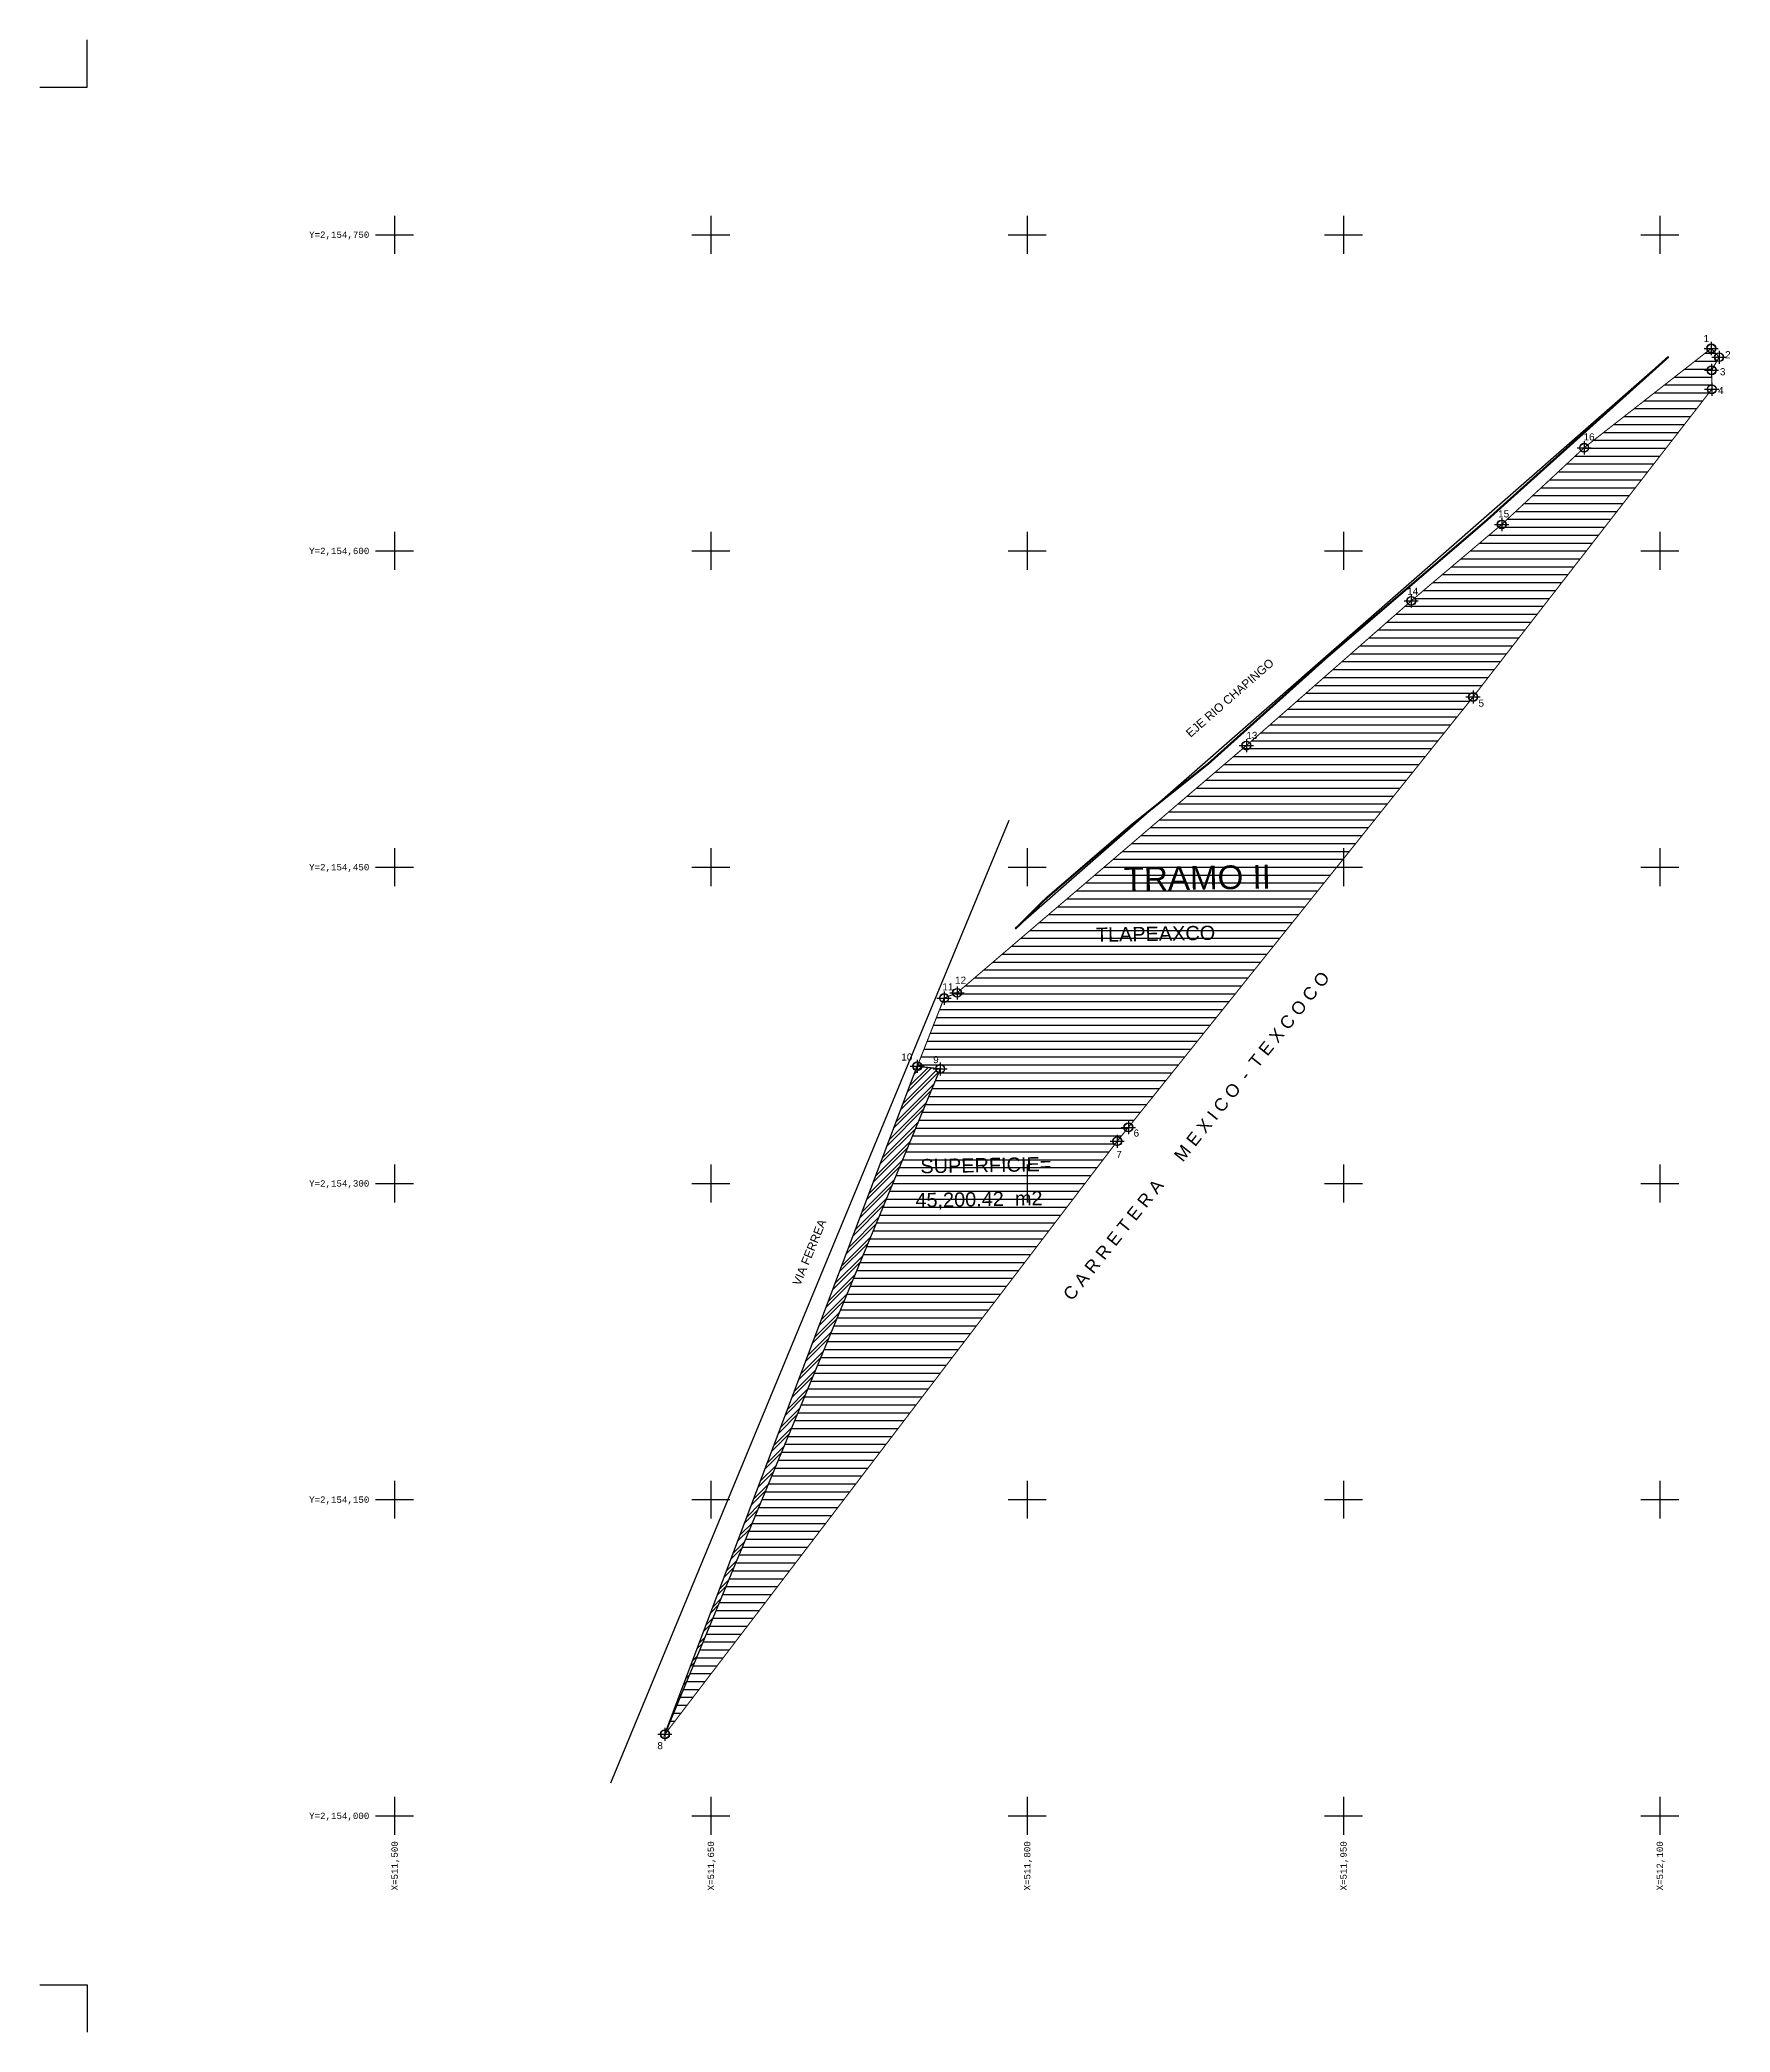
# Model space of a CAD drawing. Extents: x 511332 to 513116, y 2153897 to 2154842.
# Drawn here: x 511332 to 512133, y 2153897 to 2154842 of the extents above; entities that cross this region are included whole.
import ezdxf
from ezdxf.enums import TextEntityAlignment as Align

# ---------------------------------------------------------------- set-up
doc = ezdxf.new("R2010")
doc.units = 0
doc.header["$LTSCALE"] = 40
doc.header["$MEASUREMENT"] = 0
doc.header["$PDMODE"] = 32
doc.header["$PDSIZE"] = 4
for name, color, linetype in [('CAM TEXTOS', 4, 'Continuous'), ('CVL_CUADCON_TIT', 1, 'Continuous'), ('CVL_PUNTO', 7, 'Continuous'), ('CVL_RET_TX', 2, 'Continuous'), ('EN USO Y POSESION', 6, 'Continuous'), ('Escrituras limite inmueble - texto', 7, 'Continuous'), ('Limite del inmueble', 1, 'Continuous'), ('planos', 30, 'Continuous'), ('Reticula de coordenadas', 4, 'Continuous'), ('RIO', 145, 'Continuous'), ('Texto', 7, 'Continuous'), ('VIAS FERREAS', 10, 'Continuous')]:
    doc.layers.add(name, color=color, linetype=linetype)
doc.layers.add('ESCRITURA', color=30, linetype='FENCELINE2', lineweight=25)
doc.styles.add('Ariall', font='arial.ttf')
doc.styles.add('MONOTXT4', font='MONOTXT4.shx')
doc.linetypes.add('FENCELINE2', pattern='A,6.35,-2.54,[132,ltypeshp.shx,S=2.54,R=0,X=-2.54,Y=0],-2.54,25.4', length=36.83)
doc.linetypes.add('TRACKS', pattern='A,0.15,[130,ltypeshp.shx,S=0.25,R=0,X=0,Y=0],0.15', length=0.3)

msp = doc.modelspace()

# ---------------------------------------------------------------- hatches: boundary and pattern name
at = {"layer": 'CVL_CUADCON_TIT'}
h = msp.add_hatch(dxfattribs=at)
h.set_pattern_fill('ANSI31', color=1, scale=30, angle=135)
h.paths.add_polyline_path([(512124.39, 2154696.07), (512128.11, 2154691.9), (512124.57, 2154685.72), (512124.64, 2154676.7), (512011.45, 2154530.76), (511847.97, 2154326.59), (511842.68, 2154320.02), (511628.17, 2154038.71), (511758.71, 2154354.37), (511747.88, 2154355.61), (511760.59, 2154387.92), (511766.74, 2154390.41), (511903.94, 2154507.7), (511982.11, 2154576.32), (512025.01, 2154612.55), (512064.11, 2154648.95)])
at = {"layer": 'ESCRITURA'}
h = msp.add_hatch(dxfattribs=at)
h.set_pattern_fill('ANSI32', color=6, scale=10)
h.paths.add_polyline_path([(511758.71, 2154354.37), (511628.17, 2154038.71), (511747.88, 2154355.61)])

# ---------------------------------------------------------------- linework, layer by layer
at = {"color": 4}
for p, q in [((511354.26, 2154819.92), (511354.26, 2154842.42)), ((511331.76, 2154819.92), (511354.26, 2154819.92)), ((511331.76, 2153919.92), (511354.26, 2153919.92)), ((511354.26, 2153919.92), (511354.26, 2153897.42))]:
    msp.add_line(p, q, dxfattribs=at)
at = {"layer": 'CVL_PUNTO', "color": 5}
for p in [(512124.39, 2154696.07), (512124.57, 2154685.72), (512128.11, 2154691.9), (512124.64, 2154676.7)]:
    msp.add_point(p, dxfattribs=at)
at = {"layer": 'CVL_PUNTO', "color": 7}
for p in [(512064.11, 2154648.95), (512025.01, 2154612.55), (511982.11, 2154576.32), (512011.45, 2154530.76), (511903.94, 2154507.7), (511766.74, 2154390.41), (511766.74, 2154390.41), (511760.59, 2154387.92), (511760.59, 2154387.92), (511747.88, 2154355.61), (511747.88, 2154355.61), (511758.71, 2154354.37), (511758.71, 2154354.37), (511847.97, 2154326.59), (511847.97, 2154326.59), (511842.68, 2154320.02), (511628.17, 2154038.71)]:
    msp.add_point(p, dxfattribs=at)
at = {"layer": 'EN USO Y POSESION'}
msp.add_lwpolyline([(511758.71, 2154354.37), (511758.71, 2154354.37), (511628.17, 2154038.71), (511747.88, 2154355.61)], close=True, dxfattribs=at)
at = {"layer": 'Limite del inmueble', "color": 1}
for p, q in [((512121.02, 2154696.07), (512127.71, 2154696.07)), ((512124.39, 2154699.12), (512124.39, 2154692.91)), ((512128.11, 2154694.95), (512128.11, 2154688.74)), ((512121.19, 2154685.72), (512127.88, 2154685.72)), ((512124.57, 2154688.77), (512124.57, 2154682.56)), ((512124.73, 2154691.9), (512131.43, 2154691.9)), ((512121.26, 2154676.7), (512127.96, 2154676.7)), ((512124.64, 2154679.75), (512124.64, 2154673.54)), ((512060.74, 2154648.95), (512067.43, 2154648.95)), ((512064.11, 2154652), (512064.11, 2154645.79)), ((512021.63, 2154612.55), (512028.33, 2154612.55)), ((512025.01, 2154615.6), (512025.01, 2154609.39)), ((511978.73, 2154576.32), (511985.43, 2154576.32)), ((511982.11, 2154579.37), (511982.11, 2154573.16)), ((512008.07, 2154530.76), (512014.77, 2154530.76)), ((512011.45, 2154533.81), (512011.45, 2154527.6)), ((511900.56, 2154507.7), (511907.26, 2154507.7)), ((511903.94, 2154510.75), (511903.94, 2154504.54)), ((511766.74, 2154393.46), (511766.74, 2154387.25)), ((511757.21, 2154387.92), (511763.91, 2154387.92)), ((511760.59, 2154390.97), (511760.59, 2154384.76)), ((511763.36, 2154390.41), (511770.06, 2154390.41)), ((511744.5, 2154355.61), (511751.2, 2154355.61)), ((511747.88, 2154358.66), (511747.88, 2154352.45)), ((511755.34, 2154354.37), (511762.03, 2154354.37)), ((511758.71, 2154357.42), (511758.71, 2154351.21)), ((511844.59, 2154326.59), (511851.29, 2154326.59)), ((511847.97, 2154329.64), (511847.97, 2154323.43)), ((511839.3, 2154320.02), (511846, 2154320.02)), ((511842.68, 2154323.07), (511842.68, 2154316.86)), ((511624.79, 2154038.71), (511631.49, 2154038.71)), ((511628.17, 2154041.76), (511628.17, 2154035.55))]:
    msp.add_line(p, q, dxfattribs=at)
for centre in [(512124.39, 2154696.07), (512124.57, 2154685.72), (512128.11, 2154691.9), (512124.64, 2154676.7), (512064.11, 2154648.95), (512025.01, 2154612.55), (511982.11, 2154576.32), (512011.45, 2154530.76), (511903.94, 2154507.7), (511766.74, 2154390.41), (511760.59, 2154387.92), (511747.88, 2154355.61), (511758.71, 2154354.37), (511847.97, 2154326.59), (511842.68, 2154320.02), (511628.17, 2154038.71)]:
    msp.add_circle(centre, 2.12, dxfattribs=at)
at = {"layer": 'planos', "color": 1, "const_width": 0.5}
msp.add_lwpolyline([(512124.39, 2154696.07), (512128.11, 2154691.9), (512124.57, 2154685.72), (512124.64, 2154676.7), (512011.45, 2154530.76), (511847.97, 2154326.59), (511842.68, 2154320.02), (511628.17, 2154038.71), (511758.71, 2154354.37), (511747.88, 2154355.61), (511760.59, 2154387.92), (511766.74, 2154390.41), (511903.94, 2154507.7), (511982.11, 2154576.32), (512025.01, 2154612.55), (512064.11, 2154648.95)], close=True, dxfattribs=at)
at = {"layer": 'Reticula de coordenadas', "linetype": 'Continuous'}
for p, q in [((511500, 2154759), (511500, 2154741)), ((511650, 2154759), (511650, 2154741)), ((511800, 2154759), (511800, 2154741)), ((511950, 2154759), (511950, 2154741)), ((512100, 2154759), (512100, 2154741)), ((511491, 2154750), (511509, 2154750)), ((511641, 2154750), (511659, 2154750)), ((511791, 2154750), (511809, 2154750)), ((511941, 2154750), (511959, 2154750)), ((512091, 2154750), (512109, 2154750)), ((511500, 2154609), (511500, 2154591)), ((511650, 2154609), (511650, 2154591)), ((511800, 2154609), (511800, 2154591)), ((511950, 2154609), (511950, 2154591)), ((512100, 2154609), (512100, 2154591)), ((511491, 2154600), (511509, 2154600)), ((511641, 2154600), (511659, 2154600)), ((511791, 2154600), (511809, 2154600)), ((511941, 2154600), (511959, 2154600)), ((512091, 2154600), (512109, 2154600)), ((511500, 2154459), (511500, 2154441)), ((511650, 2154459), (511650, 2154441)), ((511800, 2154459), (511800, 2154441)), ((511950, 2154459), (511950, 2154441)), ((512100, 2154459), (512100, 2154441)), ((511491, 2154450), (511509, 2154450)), ((511641, 2154450), (511659, 2154450)), ((511791, 2154450), (511809, 2154450)), ((511941, 2154450), (511959, 2154450)), ((512091, 2154450), (512109, 2154450)), ((511500, 2154309), (511500, 2154291)), ((511650, 2154309), (511650, 2154291)), ((511800, 2154309), (511800, 2154291)), ((511950, 2154309), (511950, 2154291)), ((512100, 2154309), (512100, 2154291)), ((511491, 2154300), (511509, 2154300)), ((511641, 2154300), (511659, 2154300)), ((511791, 2154300), (511809, 2154300)), ((511941, 2154300), (511959, 2154300)), ((512091, 2154300), (512109, 2154300)), ((511500, 2154159), (511500, 2154141)), ((511650, 2154159), (511650, 2154141)), ((511800, 2154159), (511800, 2154141)), ((511950, 2154159), (511950, 2154141)), ((512100, 2154159), (512100, 2154141)), ((511491, 2154150), (511509, 2154150)), ((511641, 2154150), (511659, 2154150)), ((511791, 2154150), (511809, 2154150)), ((511941, 2154150), (511959, 2154150)), ((512091, 2154150), (512109, 2154150)), ((511500, 2154009), (511500, 2153991)), ((511650, 2154009), (511650, 2153991)), ((511800, 2154009), (511800, 2153991)), ((511950, 2154009), (511950, 2153991)), ((512100, 2154009), (512100, 2153991)), ((511491, 2154000), (511509, 2154000)), ((511641, 2154000), (511659, 2154000)), ((511791, 2154000), (511809, 2154000)), ((511941, 2154000), (511959, 2154000)), ((512091, 2154000), (512109, 2154000))]:
    msp.add_line(p, q, dxfattribs=at)
at = {"layer": 'RIO', "color": 7, "linetype": 'TRACKS', "ltscale": 0.25}
msp.add_line((512104.1, 2154692.07, 4495.65), (511794.26, 2154420.68, 4490.61), dxfattribs=at)
msp.add_line((512104.1, 2154692.07, 4495.65), (511794.26, 2154420.68, 4490.61), dxfattribs=at)
at = {"layer": 'RIO', "color": 7, "const_width": 1, "elevation": 4495.65}
msp.add_lwpolyline([(512104.1, 2154692.07), (512017.48, 2154614.19), (511942.12, 2154549.55), (511886.13, 2154499.3), (511848.92, 2154469.56), (511809.07, 2154435.3), (511794.33, 2154420.74)], dxfattribs=at)
at = {"layer": 'VIAS FERREAS', "color": 7, "linetype": 'TRACKS', "ltscale": 0.25, "elevation": 4496.74}
msp.add_lwpolyline([(511791.31, 2154472.16), (511602.33, 2154015.5)], dxfattribs=at)

# ---------------------------------------------------------------- texts
at = {"layer": 'CAM TEXTOS', "color": 7, "style": 'Ariall'}
for s, height, rotation, p in [('EJE RIO CHAPINGO', 4, 41.21583, (511877.43, 2154511.31, 4496.74)), ('C A R R E T E R A      M E X I C O  -  T E X C O C O', 6, 51.37473, (511821.17, 2154243.94, 2246.74)), ('VIA FERREA', 4, 67.72942, (511692.25, 2154251.17, 4496.74))]:
    msp.add_text(s, height=height, rotation=rotation, dxfattribs=at).set_placement(p)
at = {"layer": 'CVL_RET_TX', "color": 7, "style": 'MONOTXT4'}
for s, p in [('Y=2,154,750', (511488, 2154750)), ('Y=2,154,600', (511488, 2154600)), ('Y=2,154,450', (511488, 2154450)), ('Y=2,154,300', (511488, 2154300)), ('Y=2,154,150', (511488, 2154150)), ('Y=2,154,000', (511488, 2154000))]:
    msp.add_text(s, height=3, dxfattribs=at).set_placement(p, align=Align.MIDDLE_RIGHT)
for s, p in [('X=511,500', (511500, 2153988)), ('X=511,650', (511650, 2153988)), ('X=511,800', (511800, 2153988)), ('X=511,950', (511950, 2153988)), ('X=512,100', (512100, 2153988))]:
    msp.add_text(s, height=3, rotation=90, dxfattribs=at).set_placement(p, align=Align.MIDDLE_RIGHT)
at = {"layer": 'Escrituras limite inmueble - texto', "style": 'Ariall'}
for s, height, p in [('1', 3.38, (512120.69, 2154699.04)), ('2', 3.38, (512130.96, 2154691.38)), ('3', 3.38, (512128.5, 2154683.31)), ('4', 3.38, (512127.56, 2154674.39)), ('16', 3.375, (512063.81, 2154652.42)), ('15  ', 3.375, (512023.31, 2154615.89)), ('14', 3.375, (511980.18, 2154579.2)), ('5', 3.38, (512014.01, 2154526.12)), ('13', 3.375, (511903.91, 2154510.81)), ('11', 3.375, (511759.75, 2154391.55)), ('12', 3.375, (511765.78, 2154394.7)), ('10', 3.375, (511740.28, 2154358.26)), ('9', 3.38, (511755.39, 2154357.03)), ('6', 3.38, (511850.45, 2154322.22)), ('7', 3.38, (511842.26, 2154312.03)), ('8', 3.38, (511624.59, 2154031.64))]:
    msp.add_text(s, height=height, dxfattribs=at).set_placement(p)
at = {"layer": 'Texto', "style": 'Ariall'}
msp.add_text('SUPERFICIE=', height=6.75, rotation=1.00162, dxfattribs=at).set_placement((511749.39, 2154304.79))
msp.add_text('45,200.42  m2', height=6.75, rotation=1.00162, dxfattribs=at).set_placement((511777.12, 2154291.96), align=Align.MIDDLE)
at = {"layer": 'Texto', "attachment_point": 1, "rotation": 1.00162, "style": 'Ariall'}
for s, width, insert, char_height in [('TRAMO II', 76.6156, (511845.64, 2154449.94), 11.25), ('TLAPEAXCO', 57.0545, (511832.48, 2154421.31), 6.75)]:
    msp.add_mtext_dynamic_manual_height_columns(s, width=width, gutter_width=3.75, heights=[0], dxfattribs=dict(at, insert=insert, char_height=char_height))

doc.saveas('drawing.dxf')
